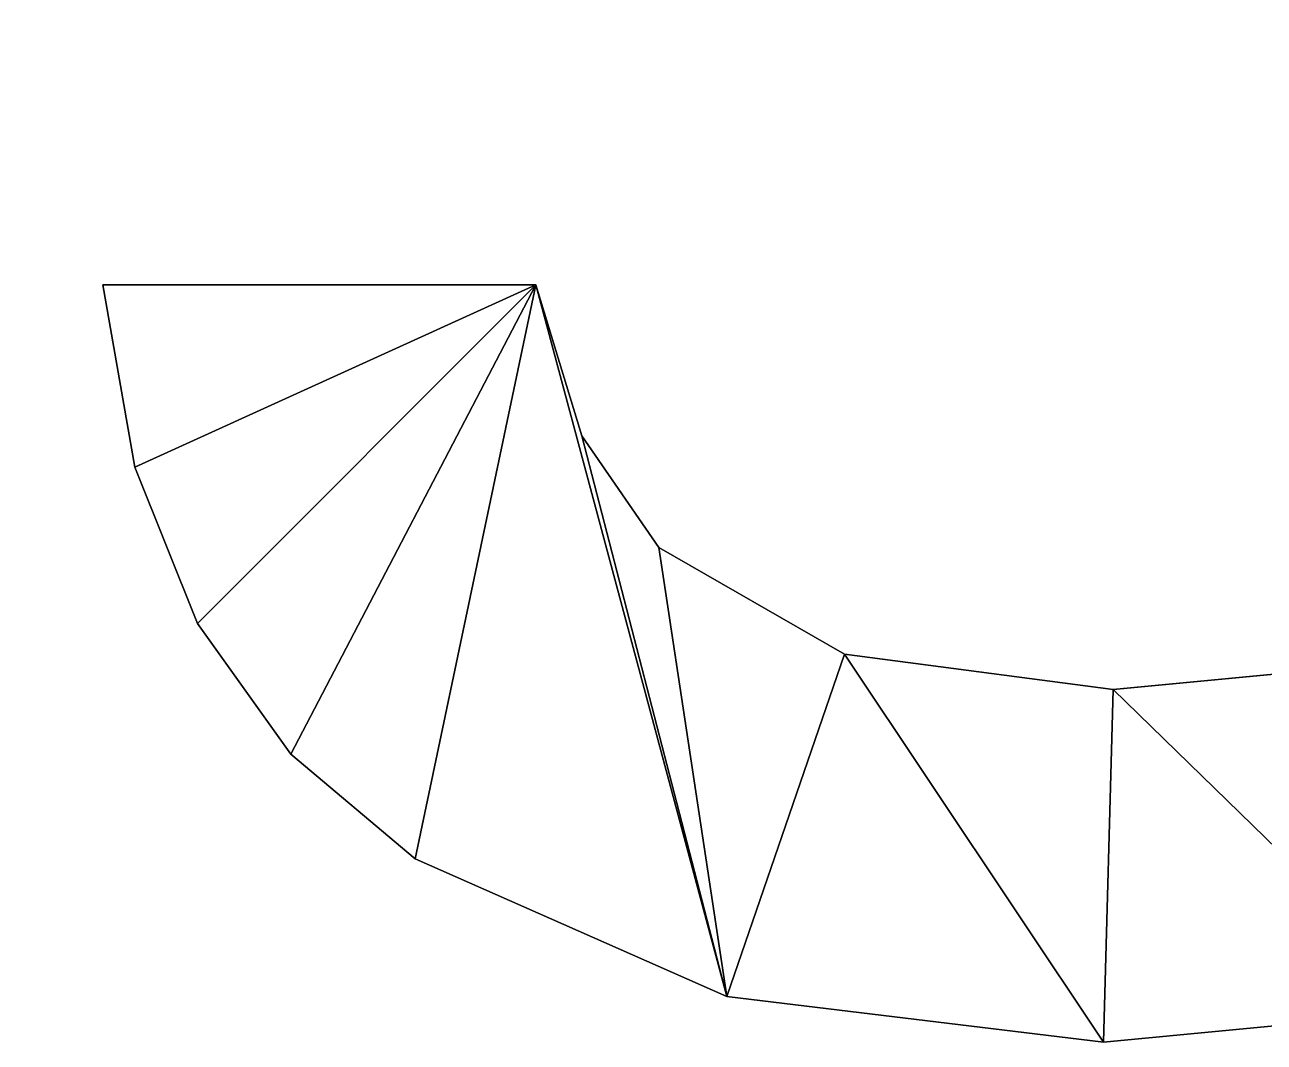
# Model space of a CAD drawing. Extents: x 7 to 203, y -1 to 61.
# Drawn here: x 95.555 to 98.931, y -1.46 to 1.309 of the extents above; entities that cross this region are included whole.
import ezdxf

# ---------------------------------------------------------------- set-up
doc = ezdxf.new("R2010")
doc.units = 0
doc.layers.get('0').update_dxf_attribs({"color": 13, "linetype": 'CONTINUOUS'})

# ---------------------------------------------------------------- blocks, each defined once
blk = doc.blocks.new('MOTOR_MODULE-SIDE_MOUNT')
at = {"color": 18}
for p, q in [((19.1253, -1.3532, 0.0508), (19.0383, -0.8569, 0.0508)), ((19.0383, -0.8569, 0.0508), (20.2173, -0.8569, 0.0508)), ((20.2173, -0.8569, 0.0508), (20.3429, -1.2676, 0.0508)), ((20.3429, -1.2676, 0.0508), (20.5523, -1.572, 0.0508)), ((19.296, -1.779, 0.0508), (19.1253, -1.3532, 0.0508)), ((20.5523, -1.572, 0.0508), (21.058, -1.8619, 0.0508)), ((19.5505, -2.1343, 0.0508), (19.296, -1.779, 0.0508)), ((21.058, -1.8619, 0.0508), (21.7893, -1.9586, 0.0508)), ((21.7893, -1.9586, 0.0508), (22.3985, -1.8998, 0.0508)), ((19.8887, -2.4192, 0.0508), (19.5505, -2.1343, 0.0508))]:
    blk.add_line(p, q, dxfattribs=at)
blk.add_polyline3d([(23.4466, -2.5674, 0.0508), (22.6852, -2.8307, 0.0508), (21.7635, -2.9185, 0.0508), (20.7375, -2.7937, 0.0508), (19.8887, -2.4192, 0.0508)], dxfattribs=at)
mesh = blk.add_polyface(dxfattribs=at)
corners = [(19.1253, -1.3532, 0.0508), (20.2173, -0.8569, 0.0508), (19.0383, -0.8569, 0.0508), (19.296, -1.779, 0.0508), (19.5505, -2.1343, 0.0508), (19.8887, -2.4192, 0.0508), (20.7375, -2.7937, 0.0508), (20.3429, -1.2676, 0.0508), (20.5523, -1.572, 0.0508), (21.058, -1.8619, 0.0508), (21.7635, -2.9185, 0.0508), (21.7893, -1.9586, 0.0508), (22.6852, -2.8307, 0.0508), (22.3985, -1.8998, 0.0508), (22.8926, -1.7234, 0.0508), (23.4466, -2.5674, 0.0508), (23.2715, -1.4295, 0.0508), (23.5352, -1.0179, 0.0508), (24.0478, -2.1285, 0.0508), (23.714, -0.2464, 0.0508), (23.7607, 0.9599, 0.0508), (23.8058, 3.479, 0.0508), (23.8058, 5.9659, 0.0508), (23.8058, 6.8356, 0.0508), (24.8753, 6.8356, 0.0508), (24.4887, -1.514, 0.0508), (24.7787, -0.6153, 0.0508), (24.8753, 0.5605, 0.0508), (20.0176, 3.2471, 0.0508), (20.1184, 6.4752, 0.0508), (19.6729, 6.0496, 0.0508), (20.0772, 4.1442, 0.0508), (20.2559, 4.8513, 0.0508), (20.6079, 6.7792, 0.0508), (20.5298, 5.353, 0.0508), (20.9002, 5.7114, 0.0508), (21.1412, 6.9616, 0.0508), (21.3673, 5.9264, 0.0508), (21.7184, 7.0224, 0.0508), (21.931, 5.9981, 0.0508), (22.4786, 6.9226, 0.0508), (22.322, 5.9594, 0.0508), (22.6768, 5.8434, 0.0508), (23.1358, 6.623, 0.0508), (22.9953, 5.6502, 0.0508), (23.2775, 5.3796, 0.0508), (23.5087, 5.0289, 0.0508), (23.6737, 4.5952, 0.0508), (18.8782, 2.4907, 0.0508), (18.8786, 4.1627, 0.0508), (18.8257, 3.3437, 0.0508), (19.0359, 1.7677, 0.0508), (19.0375, 4.8867, 0.0508), (19.2986, 1.1748, 0.0508), (19.3022, 5.5157, 0.0508), (19.6664, 0.7119, 0.0508), (20.1043, 0.3638, 0.0508), (20.1359, 2.2203, 0.0508), (20.5773, 0.1152, 0.0508), (20.2839, 1.8114, 0.0508), (20.4911, 1.4721, 0.0508), (20.7482, 1.2058, 0.0508), (21.0852, -0.034, 0.0508), (21.046, 1.0155, 0.0508), (21.3844, 0.9014, 0.0508), (21.6282, -0.0838, 0.0508), (21.7635, 0.8633, 0.0508), (22.3546, -0.0193, 0.0508), (22.3421, 0.9338, 0.0508), (22.8282, 1.1452, 0.0508), (22.9232, 0.1739, 0.0508), (23.2216, 1.4975, 0.0508), (23.3774, 0.4993, 0.0508), (23.5223, 1.9908, 0.0508), (23.735, 2.6817, 0.0508)]
mesh.append_faces([[corners[k] for k in face] for face in [(0, 1, 2), (24, 26, 27), (48, 49, 50)]], dxfattribs={"vtx0": -1, "color": 18})
mesh.append_faces([[corners[k] for k in face] for face in [(1, 6, 7), (7, 6, 8), (8, 6, 9), (9, 10, 11), (11, 12, 13), (13, 12, 14), (14, 15, 16), (16, 15, 17), (17, 18, 19), (19, 18, 20), (22, 18, 23), (23, 18, 24), (29, 32, 33), (33, 35, 36), (36, 37, 38), (38, 39, 40), (40, 42, 43), (43, 45, 22), (49, 51, 52), (52, 53, 54), (54, 55, 30), (28, 56, 57), (57, 58, 59), (59, 58, 60), (60, 58, 61), (61, 62, 63), (63, 62, 64), (64, 65, 66), (66, 67, 68), (68, 67, 69), (69, 70, 71), (71, 72, 73), (73, 20, 74), (74, 20, 21)]], dxfattribs={"vtx0": -1, "vtx1": -1, "color": 18})
mesh.append_faces([[corners[k] for k in face] for face in [(20, 18, 21), (21, 18, 22), (30, 56, 28)]], dxfattribs={"vtx0": -1, "vtx1": -1, "vtx2": -1, "color": 18})
mesh.append_faces([[corners[k] for k in face] for face in [(1, 0, 3), (1, 3, 4), (1, 4, 5), (1, 5, 6), (9, 6, 10), (11, 10, 12), (14, 12, 15), (17, 15, 18), (24, 18, 25), (24, 25, 26), (28, 29, 30), (29, 28, 31), (29, 31, 32), (33, 32, 34), (33, 34, 35), (36, 35, 37), (38, 37, 39), (40, 39, 41), (40, 41, 42), (43, 42, 44), (43, 44, 45), (22, 45, 46), (22, 46, 47), (22, 47, 21), (49, 48, 51), (52, 51, 53), (54, 53, 55), (30, 55, 56), (57, 56, 58), (61, 58, 62), (64, 62, 65), (66, 65, 67), (69, 67, 70), (71, 70, 72), (73, 72, 20)]], dxfattribs={"vtx0": -1, "vtx2": -1, "color": 18})
blk = doc.blocks.new('GLOVE_MODULE')
blk.add_blockref('MOTOR_MODULE-SIDE_MOUNT', (69.5915, 0.3582))

msp = doc.modelspace()

# ---------------------------------------------------------------- block references
msp.add_blockref('GLOVE_MODULE', (7.1381, 1.0999))

doc.saveas('drawing.dxf')
